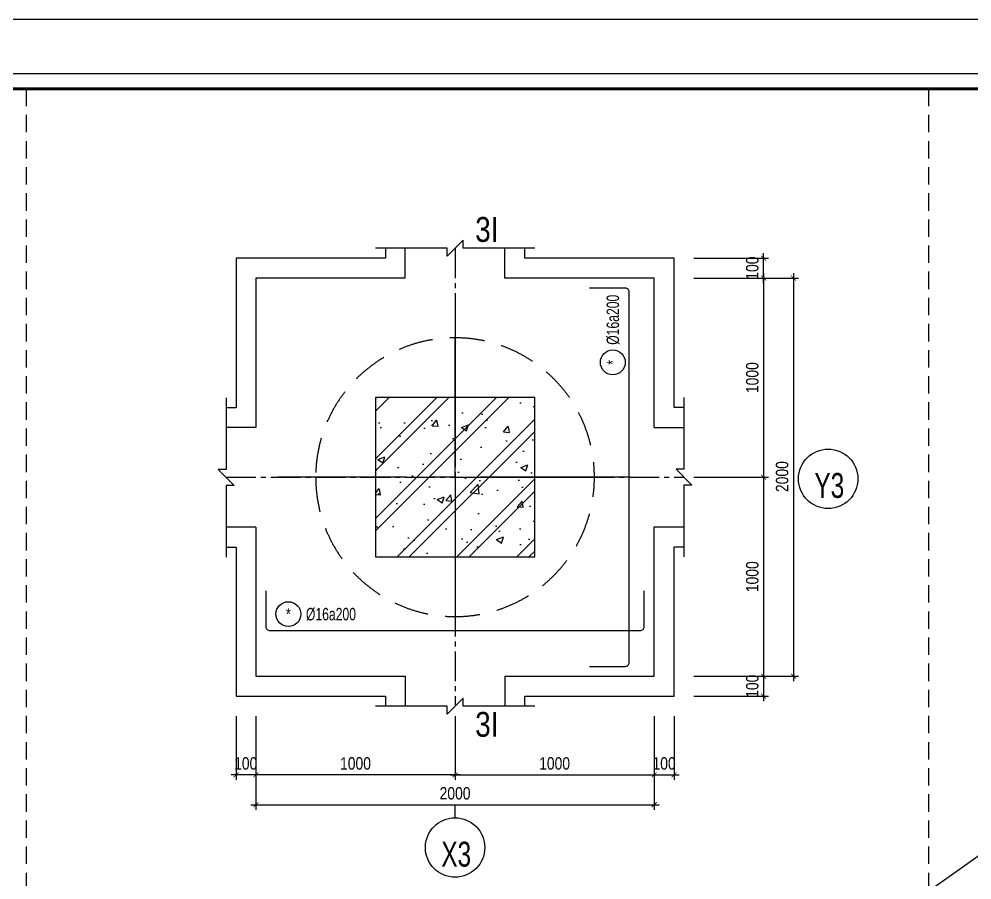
# Model space of a CAD drawing. Extents: x 71 to 2424299, y -14 to 1061502.
# Drawn here: x 1140458 to 1145245, y 531983 to 536307 of the extents above; entities that cross this region are included whole.
import ezdxf
from ezdxf.enums import TextEntityAlignment as Align

# ---------------------------------------------------------------- set-up
doc = ezdxf.new("R2010")
doc.units = 0
doc.header["$LTSCALE"] = 1000
doc.header["$MEASUREMENT"] = 0
doc.header["$PDMODE"] = 3
doc.linetypes.add('CENTER2', pattern=[1.125, 0.75, -0.125, 0.125, -0.125])
doc.linetypes.add('HIDDEN', pattern=[0.375, 0.25, -0.125])
doc.layers.get('0').update_dxf_attribs({"linetype": 'CONTINUOUS'})
doc.layers.get('Defpoints').update_dxf_attribs({"linetype": 'CONTINUOUS'})
for name, color, linetype in [('CDC-KHUNGTEN', 7, 'CONTINUOUS'), ('CDC.01.AXIS', 160, 'CENTER2'), ('CDC.02.DIM', 1, 'CONTINUOUS'), ('CDC.03.BORDER', 3, 'CONTINUOUS'), ('CDC.04.HIDDEN', 8, 'HIDDEN'), ('CDC.05.STEEL', 4, 'CONTINUOUS'), ('CDC.06.TEXT', 2, 'CONTINUOUS'), ('CDC.09.COLUMN', 4, 'CONTINUOUS'), ('CDC.10.HATCH', 9, 'CONTINUOUS'), ('CDC.11.NOTE', 8, 'CONTINUOUS'), ('CDC.12.PILE', 7, 'CONTINUOUS'), ('CDC.14.STEELNUM', 9, 'CONTINUOUS')]:
    doc.layers.add(name, color=color, linetype=linetype)
doc.layers.add('KCS_Plotter', color=11, linetype='CONTINUOUS', plot=False)
doc.styles.add('ARIAL', font='arial.ttf', dxfattribs={"width": 0.8})
doc.dimstyles.new('25', dxfattribs={"dimscale": 25, "dimtxt": 2.5, "dimasz": 1, "dimexe": 1, "dimexo": 0, "dimgap": 1, "dimtad": 1, "dimdec": 0, "dimdsep": 46, "dimtxsty": 'ARIAL', "dimblk": 'ARCHTICK', "dimcen": 1, "dimdle": 1, "dimclrd": 256, "dimclre": 256, "dimclrt": 2, "dimadec": 0, "dimazin": 0, "dimtfac": 0.00072, "dimtdec": 0, "dimtix": 1, "dimtmove": 2, "dimatfit": 3, "dimldrblk": 'ARCHTICK', "dimfxl": 1, "dimtolj": 1, "dimarcsym": 0})

# ---------------------------------------------------------------- blocks, each defined once
blk = doc.blocks.new('_ArchTick')
at = {"color": 0, "linetype": 'ByBlock', "const_width": 0.15}
blk.add_lwpolyline([(-0.5, -0.5), (0.5, 0.5)], dxfattribs=at)
blk = doc.blocks.new('*D154')
at = {"layer": 'CDC.02.DIM', "lineweight": -2, "transparency": 16777216}
for p, q in [((1141648.4, 532806.1), (1141648.4, 532486.2)), ((1142648.4, 532806.1), (1142648.4, 532486.2)), ((1142673.4, 532511.2), (1141623.4, 532511.2))]:
    blk.add_line(p, q, dxfattribs=at)
at = {"layer": 'Defpoints', "color": 0, "transparency": 16777216}
for p in [(1141648.4, 532806.1), (1142648.4, 532806.1), (1141648.4, 532511.2)]:
    blk.add_point(p, dxfattribs=at)
at = {"layer": 'CDC.02.DIM', "lineweight": -2, "transparency": 16777216, "xscale": 25, "yscale": 25, "zscale": 25, "rotation": 180}
blk.add_blockref('_ArchTick', (1141648.4, 532511.2), dxfattribs=at)
at = {"layer": 'CDC.02.DIM', "lineweight": -2, "transparency": 16777216, "xscale": 25, "yscale": 25, "zscale": 25}
blk.add_blockref('_ArchTick', (1142648.4, 532511.2), dxfattribs=at)
at = {"layer": 'CDC.02.DIM', "color": 2, "transparency": 16777216, "insert": (1142148.4, 532568.1), "char_height": 62.5, "attachment_point": 5, "style": 'ARIAL'}
blk.add_mtext('\\A1;1000', dxfattribs=at)
blk = doc.blocks.new('*D155')
at = {"layer": 'CDC.02.DIM', "lineweight": -2, "transparency": 16777216}
for p, q in [((1142648.4, 532806.1), (1142648.4, 532486.2)), ((1143648.4, 532806.1), (1143648.4, 532486.2)), ((1142623.4, 532511.2), (1143673.4, 532511.2))]:
    blk.add_line(p, q, dxfattribs=at)
at = {"layer": 'Defpoints', "color": 0, "transparency": 16777216}
for p in [(1142648.4, 532806.1), (1143648.4, 532806.1), (1143648.4, 532511.2)]:
    blk.add_point(p, dxfattribs=at)
at = {"layer": 'CDC.02.DIM', "lineweight": -2, "transparency": 16777216, "xscale": 25, "yscale": 25, "zscale": 25, "rotation": 180}
blk.add_blockref('_ArchTick', (1142648.4, 532511.2), dxfattribs=at)
at = {"layer": 'CDC.02.DIM', "lineweight": -2, "transparency": 16777216, "xscale": 25, "yscale": 25, "zscale": 25}
blk.add_blockref('_ArchTick', (1143648.4, 532511.2), dxfattribs=at)
at = {"layer": 'CDC.02.DIM', "color": 2, "transparency": 16777216, "insert": (1143148.4, 532568.1), "char_height": 62.5, "attachment_point": 5, "style": 'ARIAL'}
blk.add_mtext('\\A1;1000', dxfattribs=at)
blk = doc.blocks.new('*D156')
at = {"layer": 'CDC.02.DIM', "lineweight": -2, "transparency": 16777216}
for p, q in [((1141648.4, 532806.1), (1141648.4, 532336.2)), ((1143648.4, 532806.1), (1143648.4, 532336.2)), ((1141623.4, 532361.2), (1143673.4, 532361.2))]:
    blk.add_line(p, q, dxfattribs=at)
at = {"layer": 'Defpoints', "color": 0, "transparency": 16777216}
for p in [(1141648.4, 532806.1), (1143648.4, 532806.1), (1143648.4, 532361.2)]:
    blk.add_point(p, dxfattribs=at)
at = {"layer": 'CDC.02.DIM', "lineweight": -2, "transparency": 16777216, "xscale": 25, "yscale": 25, "zscale": 25, "rotation": 180}
blk.add_blockref('_ArchTick', (1141648.4, 532361.2), dxfattribs=at)
at = {"layer": 'CDC.02.DIM', "lineweight": -2, "transparency": 16777216, "xscale": 25, "yscale": 25, "zscale": 25}
blk.add_blockref('_ArchTick', (1143648.4, 532361.2), dxfattribs=at)
at = {"layer": 'CDC.02.DIM', "color": 2, "transparency": 16777216, "insert": (1142648.4, 532418.1), "char_height": 62.5, "attachment_point": 5, "style": 'ARIAL'}
blk.add_mtext('\\A1;2000', dxfattribs=at)
blk = doc.blocks.new('*D157')
at = {"layer": 'CDC.02.DIM', "lineweight": -2, "transparency": 16777216}
for p, q in [((1141548.4, 532806.1), (1141548.4, 532486.2)), ((1141648.4, 532806.1), (1141648.4, 532486.2)), ((1141673.4, 532511.2), (1141523.4, 532511.2))]:
    blk.add_line(p, q, dxfattribs=at)
at = {"layer": 'Defpoints', "color": 0, "transparency": 16777216}
for p in [(1141548.4, 532806.1), (1141648.4, 532806.1), (1141548.4, 532511.2)]:
    blk.add_point(p, dxfattribs=at)
at = {"layer": 'CDC.02.DIM', "lineweight": -2, "transparency": 16777216, "xscale": 25, "yscale": 25, "zscale": 25, "rotation": 180}
blk.add_blockref('_ArchTick', (1141548.4, 532511.2), dxfattribs=at)
at = {"layer": 'CDC.02.DIM', "lineweight": -2, "transparency": 16777216, "xscale": 25, "yscale": 25, "zscale": 25}
blk.add_blockref('_ArchTick', (1141648.4, 532511.2), dxfattribs=at)
at = {"layer": 'CDC.02.DIM', "color": 2, "transparency": 16777216, "insert": (1141596.9, 532568.1), "char_height": 62.5, "attachment_point": 5, "style": 'ARIAL'}
blk.add_mtext('\\A1;100', dxfattribs=at)
blk = doc.blocks.new('*D158')
at = {"layer": 'CDC.02.DIM', "lineweight": -2, "transparency": 16777216}
for p, q in [((1143648.4, 532806.1), (1143648.4, 532486.2)), ((1143748.4, 532806.1), (1143748.4, 532486.2)), ((1143623.4, 532511.2), (1143773.4, 532511.2))]:
    blk.add_line(p, q, dxfattribs=at)
at = {"layer": 'Defpoints', "color": 0, "transparency": 16777216}
for p in [(1143648.4, 532806.1), (1143748.4, 532806.1), (1143748.4, 532511.2)]:
    blk.add_point(p, dxfattribs=at)
at = {"layer": 'CDC.02.DIM', "lineweight": -2, "transparency": 16777216, "xscale": 25, "yscale": 25, "zscale": 25, "rotation": 180}
blk.add_blockref('_ArchTick', (1143648.4, 532511.2), dxfattribs=at)
at = {"layer": 'CDC.02.DIM', "lineweight": -2, "transparency": 16777216, "xscale": 25, "yscale": 25, "zscale": 25}
blk.add_blockref('_ArchTick', (1143748.4, 532511.2), dxfattribs=at)
at = {"layer": 'CDC.02.DIM', "color": 2, "transparency": 16777216, "insert": (1143698.4, 532568.1), "char_height": 62.5, "attachment_point": 5, "style": 'ARIAL'}
blk.add_mtext('\\A1;100', dxfattribs=at)
blk = doc.blocks.new('*D159')
at = {"layer": 'CDC.02.DIM', "lineweight": -2, "transparency": 16777216}
for p, q in [((1144198.4, 535031.1), (1144198.4, 533981.1)), ((1143848.4, 535006.1), (1144223.4, 535006.1)), ((1143848.4, 534006.1), (1144223.4, 534006.1))]:
    blk.add_line(p, q, dxfattribs=at)
at = {"layer": 'Defpoints', "color": 0, "transparency": 16777216}
for p in [(1143848.4, 535006.1), (1143848.4, 534006.1), (1144198.4, 534006.1)]:
    blk.add_point(p, dxfattribs=at)
at = {"layer": 'CDC.02.DIM', "lineweight": -2, "transparency": 16777216, "xscale": 25, "yscale": 25, "zscale": 25}
for p, rotation in [((1144198.4, 535006.1), 90), ((1144198.4, 534006.1), 270)]:
    blk.add_blockref('_ArchTick', p, dxfattribs=dict(at, rotation=rotation))
at = {"layer": 'CDC.02.DIM', "color": 2, "transparency": 16777216, "insert": (1144141.5, 534506.1), "char_height": 62.5, "attachment_point": 5, "rotation": 90, "style": 'ARIAL'}
blk.add_mtext('\\A1;1000', dxfattribs=at)
blk = doc.blocks.new('*D160')
at = {"layer": 'CDC.02.DIM', "lineweight": -2, "transparency": 16777216}
for p, q in [((1144198.4, 534031.1), (1144198.4, 532981.1)), ((1143848.4, 534006.1), (1144223.4, 534006.1)), ((1143848.4, 533006.1), (1144223.4, 533006.1))]:
    blk.add_line(p, q, dxfattribs=at)
at = {"layer": 'Defpoints', "color": 0, "transparency": 16777216}
for p in [(1143848.4, 534006.1), (1143848.4, 533006.1), (1144198.4, 533006.1)]:
    blk.add_point(p, dxfattribs=at)
at = {"layer": 'CDC.02.DIM', "lineweight": -2, "transparency": 16777216, "xscale": 25, "yscale": 25, "zscale": 25}
for p, rotation in [((1144198.4, 534006.1), 90), ((1144198.4, 533006.1), 270)]:
    blk.add_blockref('_ArchTick', p, dxfattribs=dict(at, rotation=rotation))
at = {"layer": 'CDC.02.DIM', "color": 2, "transparency": 16777216, "insert": (1144141.5, 533506.1), "char_height": 62.5, "attachment_point": 5, "rotation": 90, "style": 'ARIAL'}
blk.add_mtext('\\A1;1000', dxfattribs=at)
blk = doc.blocks.new('*D161')
at = {"layer": 'CDC.02.DIM', "lineweight": -2, "transparency": 16777216}
for p, q in [((1144348.4, 535031.1), (1144348.4, 532981.1)), ((1143848.4, 535006.1), (1144373.4, 535006.1)), ((1143848.4, 533006.1), (1144373.4, 533006.1))]:
    blk.add_line(p, q, dxfattribs=at)
at = {"layer": 'Defpoints', "color": 0, "transparency": 16777216}
for p in [(1143848.4, 535006.1), (1143848.4, 533006.1), (1144348.4, 533006.1)]:
    blk.add_point(p, dxfattribs=at)
at = {"layer": 'CDC.02.DIM', "lineweight": -2, "transparency": 16777216, "xscale": 25, "yscale": 25, "zscale": 25}
for p, rotation in [((1144348.4, 535006.1), 90), ((1144348.4, 533006.1), 270)]:
    blk.add_blockref('_ArchTick', p, dxfattribs=dict(at, rotation=rotation))
at = {"layer": 'CDC.02.DIM', "color": 2, "transparency": 16777216, "insert": (1144291.5, 534009.1), "char_height": 62.5, "attachment_point": 5, "rotation": 90, "style": 'ARIAL'}
blk.add_mtext('\\A1;2000', dxfattribs=at)
blk = doc.blocks.new('*D162')
at = {"layer": 'CDC.02.DIM', "lineweight": -2, "transparency": 16777216}
for p, q in [((1144198.4, 534981.1), (1144198.4, 535131.1)), ((1143848.4, 535106.1), (1144223.4, 535106.1)), ((1143848.4, 535006.1), (1144223.4, 535006.1))]:
    blk.add_line(p, q, dxfattribs=at)
at = {"layer": 'Defpoints', "color": 0, "transparency": 16777216}
for p in [(1143848.4, 535106.1), (1144198.4, 535106.1), (1143848.4, 535006.1)]:
    blk.add_point(p, dxfattribs=at)
at = {"layer": 'CDC.02.DIM', "lineweight": -2, "transparency": 16777216, "xscale": 25, "yscale": 25, "zscale": 25}
for p, rotation in [((1144198.4, 535106.1), 90), ((1144198.4, 535006.1), 270)]:
    blk.add_blockref('_ArchTick', p, dxfattribs=dict(at, rotation=rotation))
at = {"layer": 'CDC.02.DIM', "color": 2, "transparency": 16777216, "insert": (1144141.5, 535056.1), "char_height": 62.5, "attachment_point": 5, "rotation": 90, "style": 'ARIAL'}
blk.add_mtext('\\A1;100', dxfattribs=at)
blk = doc.blocks.new('*D163')
at = {"layer": 'CDC.02.DIM', "lineweight": -2, "transparency": 16777216}
for p, q in [((1143848.4, 533006.1), (1144223.4, 533006.1)), ((1144198.4, 533031.1), (1144198.4, 532881.1)), ((1143848.4, 532906.1), (1144223.4, 532906.1))]:
    blk.add_line(p, q, dxfattribs=at)
at = {"layer": 'Defpoints', "color": 0, "transparency": 16777216}
for p in [(1143848.4, 533006.1), (1143848.4, 532906.1), (1144198.4, 532906.1)]:
    blk.add_point(p, dxfattribs=at)
at = {"layer": 'CDC.02.DIM', "lineweight": -2, "transparency": 16777216, "xscale": 25, "yscale": 25, "zscale": 25}
for p, rotation in [((1144198.4, 533006.1), 90), ((1144198.4, 532906.1), 270)]:
    blk.add_blockref('_ArchTick', p, dxfattribs=dict(at, rotation=rotation))
at = {"layer": 'CDC.02.DIM', "color": 2, "transparency": 16777216, "insert": (1144141.5, 532956.1), "char_height": 62.5, "attachment_point": 5, "rotation": 90, "style": 'ARIAL'}
blk.add_mtext('\\A1;100', dxfattribs=at)
blk = doc.blocks.new('D1400')
at = {"layer": 'CDC.01.AXIS'}
for p, q in [((0, -800), (0, 800)), ((879.5, 0), (-890.5, 0))]:
    blk.add_line(p, q, dxfattribs=at)
at = {"layer": 'CDC.04.HIDDEN', "ltscale": 0.7}
blk.add_circle((0, 0), 700, dxfattribs=at)
blk = doc.blocks.new('KHUNG TEN')
at = {"layer": 'CDC-KHUNGTEN', "color": 8}
blk.add_lwpolyline([(75096, 1100), (83000, 1100), (83000, 58300), (3000, 58300), (3000, 1100), (75096, 1100)], dxfattribs=at)
at = {"layer": 'CDC-KHUNGTEN', "color": 255, "lineweight": 60}
blk.add_lwpolyline([(74900, 1400), (74900, 58000), (3300, 58000), (3300, 1400), (74900, 1400)], close=True, dxfattribs=at)
at = {"layer": 'Defpoints', "color": 1, "ltscale": 0.2}
blk.add_lwpolyline([(0, 0), (0, 59400), (84100, 59400), (84100, 0), (0, 0)], close=True, dxfattribs=at)

msp = doc.modelspace()

# ---------------------------------------------------------------- hatches: boundary and pattern name
at = {"layer": 'CDC.10.HATCH'}
h = msp.add_hatch(dxfattribs=at)
h.set_pattern_fill('CHAU-01', color=256, scale=50, style=0, pattern_type=2)
h.set_pattern_definition([(50, (549.76, 41762.83), (358.63009, -31.37607), [37.5, -412.5]), (355, (549.76, 41762.83), (-69.37567, 376.09607), [30, -330]), (100.4514, (579.64, 41760.2), (289.25469, 344.71977), [31.8701, -350.57106]), (46.1842, (549.76, 41862.83), (533.62052, -82.7595), [56.25, -618.75]), (96.6356, (594.2, 41855.93), (467.33135, 487.05894), [47.80514, -525.8565]), (351.1842, (549.76, 41862.8), (467.33097, 487.0593), [45, -495]), (21, (599.76, 41837.83), (298.453526, -201.309445), [37.5, -412.5]), (326, (599.76, 41837.83), (121.65767, 362.57502), [30, -330]), (71.4514, (624.63, 41821.05), (420.11131, 161.26525), [31.8701, -350.57106]), (37.5, (549.76, 41762.83), (6.079928, 166.446927), [0, -326, 0, -335, 0, -331.25]), (7.5, (549.76, 41762.83), (131.534769, 197.205856), [0, -191, 0, -318.5, 0, -126.25]), (327.5, (438.26, 41762.83), (266.911218, -11.277436), [0, -125, 0, -390, 0, -517.5]), (317.5, (388.26, 41762.83), (291.593085, 50.05249), [0, -162.5, 0, -259, 0, -367.5]), (45, (549.76, 41762.83), (-150.26019, 150.26019), []), (45, (549.76, 41824.08), (-150.26019, 150.26019), [])])
h.paths.add_polyline_path([(1142648.91, 534406.06), (1142248.91, 534406.06), (1142248.91, 533716.06), (1142648.91, 533716.06)])
h.paths.add_polyline_path([(1143048.91, 534406.06), (1142648.91, 534406.06), (1142648.91, 533716.06), (1143048.91, 533716.06)])
h.paths.add_polyline_path([(1143048.91, 533716.06), (1142648.91, 533716.06), (1142648.91, 533606.06), (1143048.91, 533606.06)])
h.paths.add_polyline_path([(1142648.91, 533716.06), (1142248.91, 533716.06), (1142248.91, 533606.06), (1142648.91, 533606.06)])

# ---------------------------------------------------------------- linework, layer by layer
at = {"layer": 'CDC.01.AXIS', "ltscale": 0.2}
for p, q in [((1142648.38, 535156.06), (1142648.38, 532856.06)), ((1141498.38, 534006.06), (1143798.38, 534006.06))]:
    msp.add_line(p, q, dxfattribs=at)
at = {"layer": 'CDC.03.BORDER'}
for p, q in [((1142398.38, 535006.06), (1142398.38, 535156.06)), ((1142898.38, 535006.06), (1142898.38, 535156.06)), ((1141648.38, 534255.03), (1141498.38, 534255.03)), ((1143648.38, 534256.06), (1143798.38, 534256.06)), ((1141648.38, 533755.03), (1141498.38, 533755.03)), ((1143648.38, 533756.06), (1143798.38, 533756.06)), ((1142398.38, 533006.06), (1142398.38, 532856.06)), ((1142898.38, 533006.06), (1142898.38, 532856.06))]:
    msp.add_line(p, q, dxfattribs=at)
for points in [[(1142398.38, 535006.06), (1141648.38, 535006.06), (1141648.38, 534255.03)], [(1143648.38, 534256.06), (1143648.38, 535006.06), (1142898.38, 535006.06)], [(1141648.38, 533755.03), (1141648.38, 533006.06), (1142398.38, 533006.06)], [(1142898.38, 533006.06), (1143648.38, 533006.06), (1143648.38, 533756.06)]]:
    msp.add_lwpolyline(points, dxfattribs=at)
at = {"layer": 'CDC.04.HIDDEN', "ltscale": 0.35}
for p, q in [((1140494.57, 535957.16), (1140494.57, 521807.16)), ((1145027.01, 535957.16), (1145027.01, 525348.34))]:
    msp.add_line(p, q, dxfattribs=at)
at = {"layer": 'CDC.05.STEEL'}
for points in [[(1143323.38, 533056.06), (1143503.38, 533056.06, 0.4142136), (1143523.38, 533076.06), (1143523.38, 534936.06, 0.4142136), (1143503.38, 534956.06), (1143323.38, 534956.06)], [(1141698.38, 533435.8), (1141698.38, 533255.8, 0.4142136), (1141718.38, 533235.8), (1143578.38, 533235.8, 0.4142136), (1143598.38, 533255.8), (1143598.38, 533435.8)]]:
    msp.add_lwpolyline(points, format="xyb", dxfattribs=at)
at = {"layer": 'CDC.09.COLUMN'}
msp.add_lwpolyline([(1142248.91, 533606.06), (1143048.91, 533606.06), (1143048.91, 534406.06), (1142248.91, 534406.06)], close=True, dxfattribs=at)
at = {"layer": 'CDC.11.NOTE'}
msp.add_line((1142648.38, 532295.31), (1142648.38, 532361.23), dxfattribs=at)
for points in [[(1143048.38, 535156.06), (1142688.38, 535156.06), (1142688.38, 535196.06), (1142608.38, 535116.06), (1142608.38, 535156.06), (1142248.38, 535156.06)], [(1142298.38, 535156.06), (1142298.38, 535106.06), (1141548.38, 535106.06), (1141548.38, 534355.03), (1141498.38, 534355.03)], [(1143798.38, 534356.06), (1143748.38, 534356.06), (1143748.38, 535106.06), (1142998.38, 535106.06), (1142998.38, 535156.06)], [(1141498.38, 534405.03), (1141498.38, 534045.03), (1141458.38, 534045.03), (1141538.38, 533965.03), (1141498.38, 533965.03), (1141498.38, 533605.03)], [(1143798.38, 534406.06), (1143798.38, 534046.06), (1143758.38, 534046.06), (1143838.38, 533966.06), (1143798.38, 533966.06), (1143798.38, 533606.06)], [(1141498.38, 533655.03), (1141548.38, 533655.03), (1141548.38, 532906.06), (1142298.38, 532906.06), (1142298.38, 532856.06)], [(1142998.38, 532856.06), (1142998.38, 532906.06), (1143748.38, 532906.06), (1143748.38, 533656.06), (1143798.38, 533656.06)], [(1143048.38, 532856.06), (1142688.38, 532856.06), (1142688.38, 532896.06), (1142608.38, 532816.06), (1142608.38, 532856.06), (1142248.38, 532856.06)]]:
    msp.add_lwpolyline(points, dxfattribs=at)
for centre in [(1144522.53, 533998.06), (1142648.38, 532146.16)]:
    msp.add_circle(centre, 149.14, dxfattribs=at)
at = {"layer": 'CDC.12.PILE', "ltscale": 0.6}
for q in [(1142648.39, 534706.06), (1143348.39, 534006.06)]:
    msp.add_line((1142648.39, 534006.06), q, dxfattribs=at)
at = {"layer": 'CDC.14.STEELNUM'}
for centre in [(1143440.88, 534582.75), (1141811.06, 533318.3)]:
    msp.add_circle(centre, 62.5, dxfattribs=at)
at = {"layer": 'KCS_Plotter'}
msp.add_line((1151229.55, 536307.16), (1130204.55, 521457.16), dxfattribs=at)

# ---------------------------------------------------------------- block references
at = {"layer": 'CDC.06.TEXT', "xscale": 0.2499999999982123, "yscale": 0.2499999999982123, "zscale": 0.2499999999982123}
msp.add_blockref('KHUNG TEN', (1130204.55, 521457.16), dxfattribs=at)
at = {"layer": 'CDC.12.PILE', "xscale": -1, "rotation": 180}
msp.add_blockref('D1400', (1142648.39, 534006.06), dxfattribs=at)

# ---------------------------------------------------------------- texts
at = {"layer": 'CDC.06.TEXT', "style": 'ARIAL'}
for s, height, width, p in [('3I', 125, 0.8, (1142808.02, 535250.53)), ('%%C16a200', 62.5, 0.7, (1142025.08, 533318.3)), ('3I', 125, 0.8, (1142808.02, 532764.88))]:
    msp.add_text(s, height=height, dxfattribs=dict(at, width=width)).set_placement(p, align=Align.MIDDLE_CENTER)
at = {"layer": 'CDC.06.TEXT', "style": 'ARIAL', "width": 0.7}
msp.add_text('%%C16a200', height=62.5, rotation=90, dxfattribs=at).set_placement((1143440.88, 534796.78), align=Align.MIDDLE_CENTER)
at = {"layer": 'CDC.06.TEXT', "char_height": 125, "width": 116.16, "attachment_point": 8, "line_spacing_factor": 0.938532}
for s, insert in [('{\\fArial|b0|i0|c0|p34;\\W0.7;Y3}', (1144528.45, 533900.39)), ('{\\fArial|b0|i0|c0|p34;\\W0.7;X3}', (1142654.3, 532048.49))]:
    msp.add_mtext(s, dxfattribs=dict(at, insert=insert))
at = {"layer": 'CDC.14.STEELNUM', "style": 'ARIAL', "width": 0.7}
msp.add_text('*', height=62.5, rotation=90, dxfattribs=at).set_placement((1143440.88, 534582.75), align=Align.MIDDLE_CENTER)
msp.add_text('*', height=62.5, dxfattribs=at).set_placement((1141811.06, 533318.3), align=Align.MIDDLE_CENTER)

# ---------------------------------------------------------------- dimensions: what is measured, and where the dimension line sits
at = {"layer": 'CDC.02.DIM'}
for base, p1, p2, picture, middle in [((1144198.38, 535106.06), (1143848.38, 535006.06), (1143848.38, 535106.06), '*D162', (1144141.47, 535056.06)), ((1144348.38, 533006.06), (1143848.38, 535006.06), (1143848.38, 533006.06), '*D161', (1144291.47, 534009.06)), ((1144198.38, 532906.06), (1143848.38, 533006.06), (1143848.38, 532906.06), '*D163', (1144141.47, 532956.06))]:
    dim = msp.add_linear_dim(base=base, p1=p1, p2=p2, angle=90, dimstyle='25', dxfattribs=at)
    dim.commit()
    dim.dimension.update_dxf_attribs({"geometry": picture, "text_midpoint": middle, "dimtype": 160})
for base, p1, p2, picture, middle in [((1144198.38, 534006.06), (1143848.38, 535006.06), (1143848.38, 534006.06), '*D159', (1144141.47, 534506.06)), ((1144198.38, 533006.06), (1143848.38, 534006.06), (1143848.38, 533006.06), '*D160', (1144141.47, 533506.06))]:
    dim = msp.add_linear_dim(base=base, p1=p1, p2=p2, angle=90, dimstyle='25', dxfattribs=at)
    dim.commit()
    dim.dimension.update_dxf_attribs({"geometry": picture, "text_midpoint": middle})
for base, p1, p2, picture, middle in [((1141548.38, 532511.23), (1141648.38, 532806.06), (1141548.38, 532806.06), '*D157', (1141596.94, 532568.14)), ((1143748.38, 532511.23), (1143648.38, 532806.06), (1143748.38, 532806.06), '*D158', (1143698.38, 532568.14))]:
    dim = msp.add_linear_dim(base=base, p1=p1, p2=p2, dimstyle='25', dxfattribs=at)
    dim.commit()
    dim.dimension.update_dxf_attribs({"geometry": picture, "text_midpoint": middle, "dimtype": 160})
for base, p1, p2, picture, middle in [((1141648.38, 532511.23), (1142648.38, 532806.06), (1141648.38, 532806.06), '*D154', (1142148.38, 532568.14)), ((1143648.38, 532361.23), (1141648.38, 532806.06), (1143648.38, 532806.06), '*D156', (1142648.38, 532418.14)), ((1143648.38, 532511.23), (1142648.38, 532806.06), (1143648.38, 532806.06), '*D155', (1143148.38, 532568.14))]:
    dim = msp.add_linear_dim(base=base, p1=p1, p2=p2, dimstyle='25', dxfattribs=at)
    dim.commit()
    dim.dimension.update_dxf_attribs({"geometry": picture, "text_midpoint": middle})

doc.saveas('drawing.dxf')
